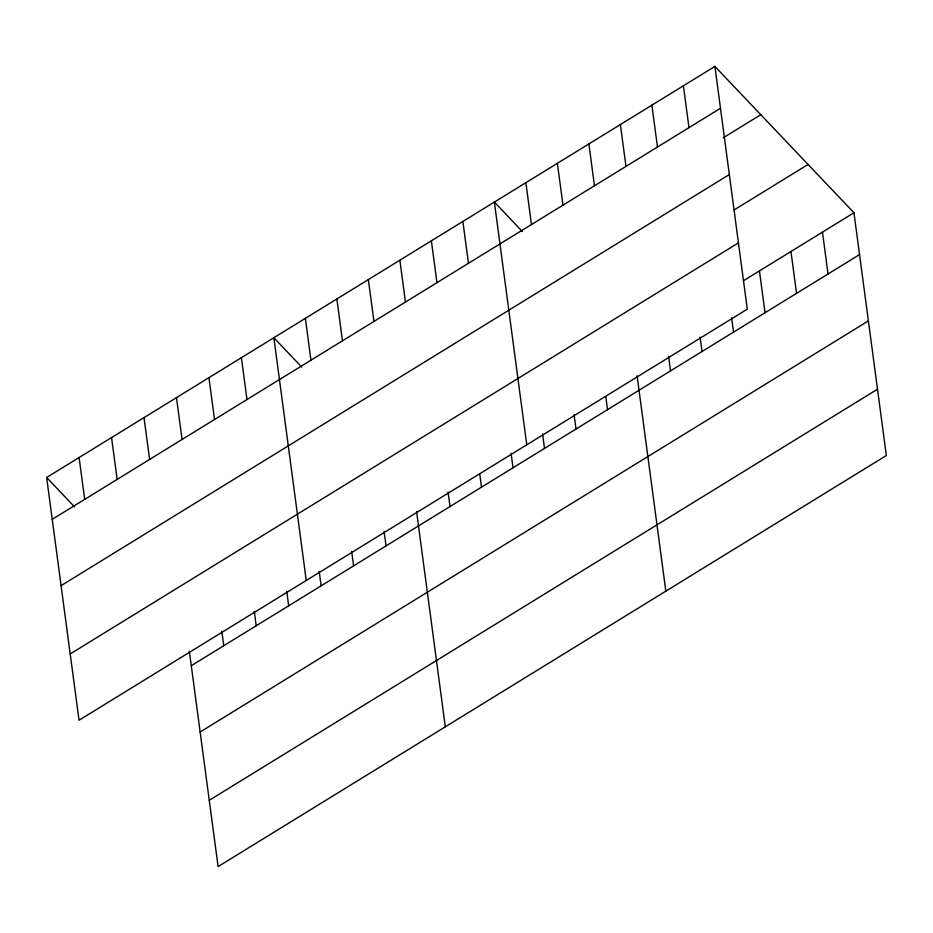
<?xml version="1.0" encoding="UTF-8"?>
<svg xmlns="http://www.w3.org/2000/svg" width="933" height="933" viewBox="0 0 933 933"><rect width="100%" height="100%" fill="white"/><g stroke="black" fill="none" stroke-linecap="round" stroke-linejoin="round"><path stroke-width="1.4" d="M714.9 66.406L747.286 309.161L79.037 720.241L46.65 477.498L714.9 66.406L853.963 212.759L886.35 455.502L218.1 866.594L189.364 651.269M52.236 519.343L720.486 108.263M723.227 137.804L760.792 114.701M61.077 585.644L729.326 174.553M734.154 209.925L808.071 164.465M70.197 653.951L738.446 242.86M743.694 280.588L853.963 212.759M191.3 665.695L859.55 254.604M200.14 731.997L868.39 320.905M209.26 800.292L877.51 389.213M522.305 231.466L494.373 202.064L526.772 444.819M301.791 367.124L273.859 337.723L306.246 580.478M46.65 477.498L74.582 506.887M822.463 232.13L828.038 273.987M790.951 251.513L796.537 293.37M759.45 270.897L765.037 312.742M731.612 317.698L733.536 332.125M683.399 85.789L688.986 127.634M700.1 337.07L702.024 351.508M651.887 105.172L657.473 147.017M668.599 356.453L670.524 370.891M620.387 124.544L625.973 166.401M637.099 375.836L665.824 591.16M588.886 143.927L594.473 185.784M605.785 396.653L607.523 409.645M557.386 163.31L562.972 205.155M574.087 414.59L576.011 429.028M525.885 182.681L531.46 224.538M542.586 433.973L544.51 448.411M511.086 453.356L513.01 467.783M462.873 221.448L468.459 263.293M479.772 474.174L481.51 487.166M431.373 240.831L436.959 282.676M448.073 492.111L449.998 506.549M399.872 260.202L405.447 302.059M416.573 511.494L445.309 726.819M368.36 279.585L373.946 321.442M384.116 531.46L386.04 545.887M336.86 298.968L342.446 340.813M351.659 551.426L353.584 565.865M305.359 318.34L310.946 360.196M319.203 571.393L321.127 585.831M286.746 591.359L288.67 605.797M241.402 357.689L246.977 399.546M254.289 611.325L256.213 625.763M208.934 377.655L214.52 419.512M221.832 631.291L223.757 645.729M176.477 397.621L182.063 439.478M144.02 417.599L149.607 459.444M111.563 437.565L117.15 479.41M79.107 457.532L84.693 499.377"/></g></svg>
